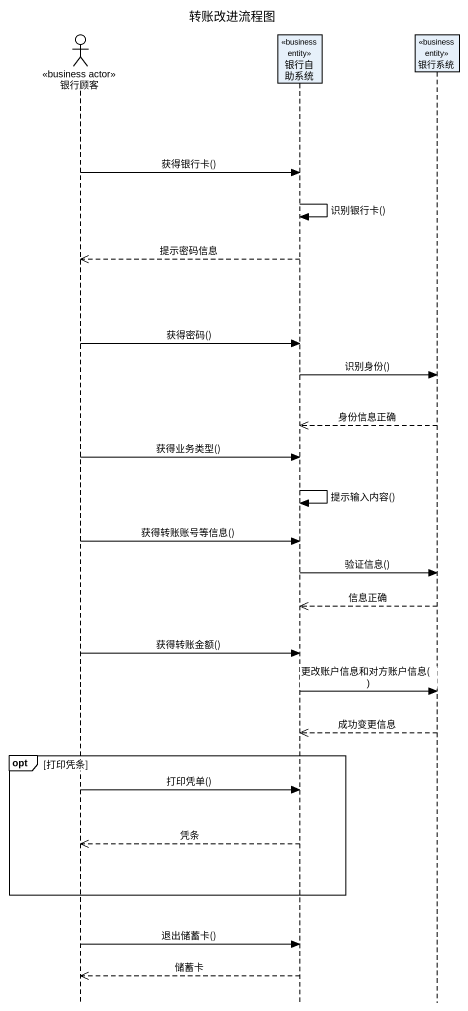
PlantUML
@startuml
title 转账改进流程图
hide footbox
actor 银行顾客 <<business actor>>
participant 银行自助系统 <<business entity>>
participant 银行系统 <<business entity>>

银行顾客 -> 银行自助系统 : 获得银行卡()
银行自助系统 -> 银行自助系统 : 识别银行卡()
银行自助系统 -->> 银行顾客 : 提示密码信息
银行顾客 -> 银行自助系统 : 获得密码()
银行自助系统 -> 银行系统 : 识别身份()
银行系统 -->> 银行自助系统 : 身份信息正确
银行顾客 -> 银行自助系统 : 获得业务类型()
银行自助系统 -> 银行自助系统 : 提示输入内容()
银行顾客 -> 银行自助系统 : 获得转账账号等信息()
银行自助系统 -> 银行系统 : 验证信息()
银行系统 -->> 银行自助系统 : 信息正确
银行顾客 -> 银行自助系统 : 获得转账金额()
银行自助系统 -> 银行系统 : 更改账户信息和对方账户信息()
银行系统 -->> 银行自助系统 : 成功变更信息
opt 打印凭条
  银行顾客 -> 银行自助系统 : 打印凭单()
  银行自助系统 -->> 银行顾客 : 凭条
end
银行顾客 -> 银行自助系统 : 退出储蓄卡()
银行自助系统 -->> 银行顾客 : 储蓄卡
@enduml
